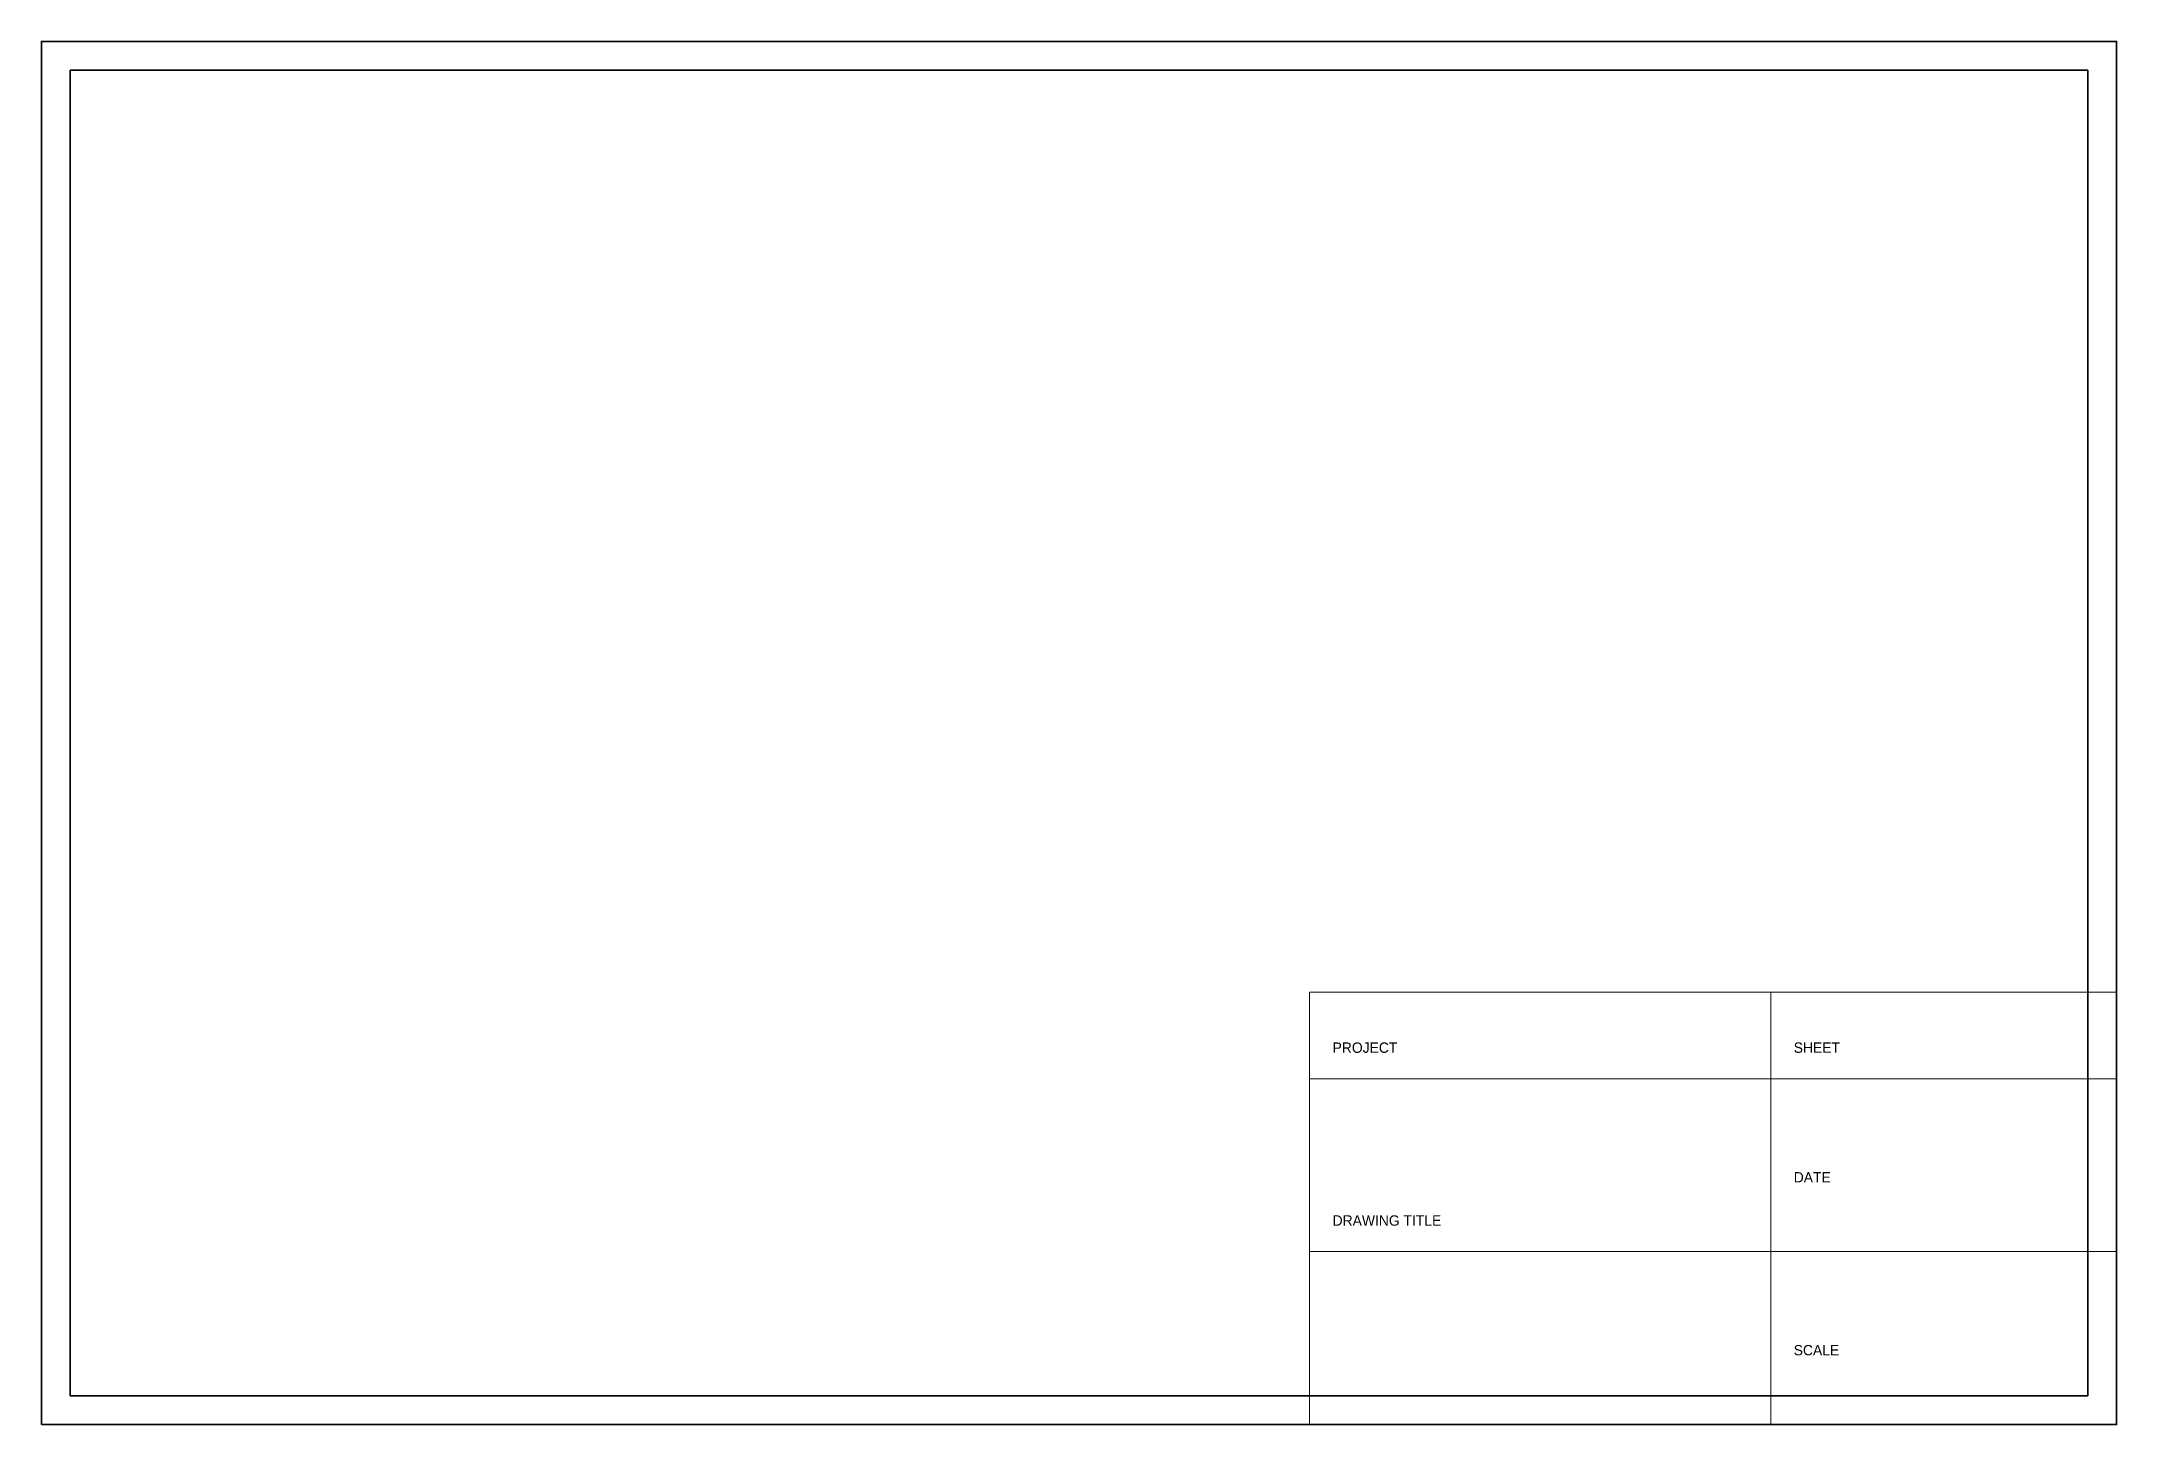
# Model space of a CAD drawing. Header units: inches. Extents: x 0 to 36, y 0 to 24.
import ezdxf

# ---------------------------------------------------------------- set-up
doc = ezdxf.new("R2010")
doc.units = ezdxf.units.IN
doc.header["$MEASUREMENT"] = 0
doc.layers.add('A-BORDER', color=7, linetype='Continuous', lineweight=35)
doc.layers.add('A-TTLB', color=7, linetype='Continuous', lineweight=18)
doc.styles.add('A-TEXT-STD', font='txt')

msp = doc.modelspace()

# ---------------------------------------------------------------- linework, layer by layer
at = {"layer": 'A-BORDER'}
for points in [[(0, 0), (36, 0), (36, 24), (0, 24), (0, 0)], [(0.5, 0.5), (35.5, 0.5), (35.5, 23.5), (0.5, 23.5), (0.5, 0.5)]]:
    msp.add_lwpolyline(points, dxfattribs=at)
at = {"layer": 'A-TTLB'}
for p, q in [((30, 0), (30, 7.5)), ((22, 6), (36, 6)), ((22, 3), (36, 3))]:
    msp.add_line(p, q, dxfattribs=at)
msp.add_lwpolyline([(22, 0), (36, 0), (36, 7.5), (22, 7.5), (22, 0)], dxfattribs=at)

# ---------------------------------------------------------------- texts
at = {"layer": 'A-TTLB', "style": 'A-TEXT-STD'}
for s, p in [('PROJECT', (22.4, 6.45)), ('SHEET', (30.4, 6.45)), ('DATE', (30.4, 4.2)), ('DRAWING TITLE', (22.4, 3.45)), ('SCALE', (30.4, 1.2))]:
    msp.add_text(s, height=0.18, dxfattribs=at).set_placement(p)

doc.saveas('drawing.dxf')
